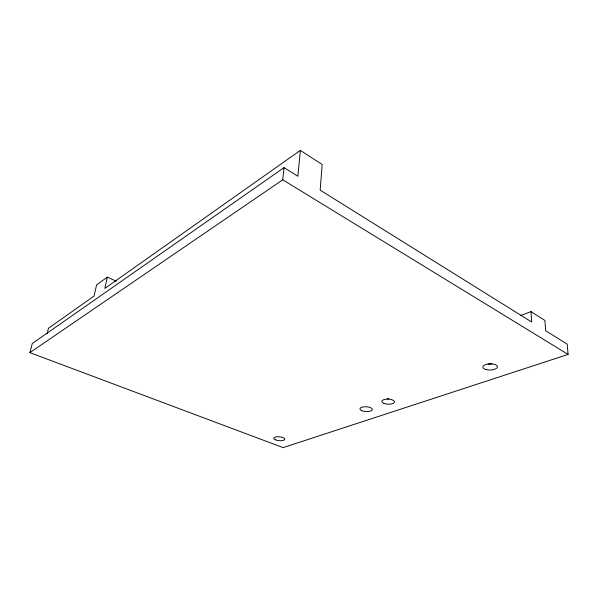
<?xml version="1.0" encoding="UTF-8"?>
<svg xmlns="http://www.w3.org/2000/svg" width="598" height="598" viewBox="0 0 598 598"><rect width="100%" height="100%" fill="white"/><g stroke="black" fill="none" stroke-linecap="round" stroke-linejoin="round"><path stroke-width="0.9" d="M530.979 311.61L531.697 322.023L320.169 190.149L322.187 164.532L300.346 150.382L297.871 176.246L284.043 167.627L32.27 343.521L29.9 352.641L283.116 447.618L568.1 354.42L567.166 344.134L545.682 330.746L544.883 320.431L530.979 311.61L520.522 315.602M29.9 352.641L282.742 179.796L284.043 167.627M116.438 281.299L107.319 277.151L104.837 288.453L300.346 150.382M47.145 333.594L48.49 328.25L94.08 296.047L96.599 284.902L107.319 277.151M282.742 179.796L568.1 354.42M388.85 398.799A6.369 2.571 2.1 0 1 387.198 398.716M491.862 363.95A7.281 3.147 -1.5 0 1 488.118 364.055M275.723 439.926A5.532 1.958 5.3 0 0 284.723 439.523A5.532 1.958 5.3 0 0 277.472 436.727A5.532 1.958 5.3 0 0 275.723 439.926M361.663 410.654A6.204 2.422 2.9 0 0 372.083 410.079A6.204 2.422 2.9 0 0 364.616 406.745A6.204 2.422 2.9 0 0 361.663 410.654M384.021 403.471A6.391 2.542 2.2 0 0 394.426 402.305A6.391 2.542 2.2 0 0 385.979 399.195A6.391 2.542 2.2 0 0 384.021 403.471M486.525 369.706A7.311 3.117 -1.4 0 0 497.439 366.746A7.311 3.117 -1.4 0 0 486.413 364.309A7.311 3.117 -1.4 0 0 486.525 369.706"/></g></svg>
